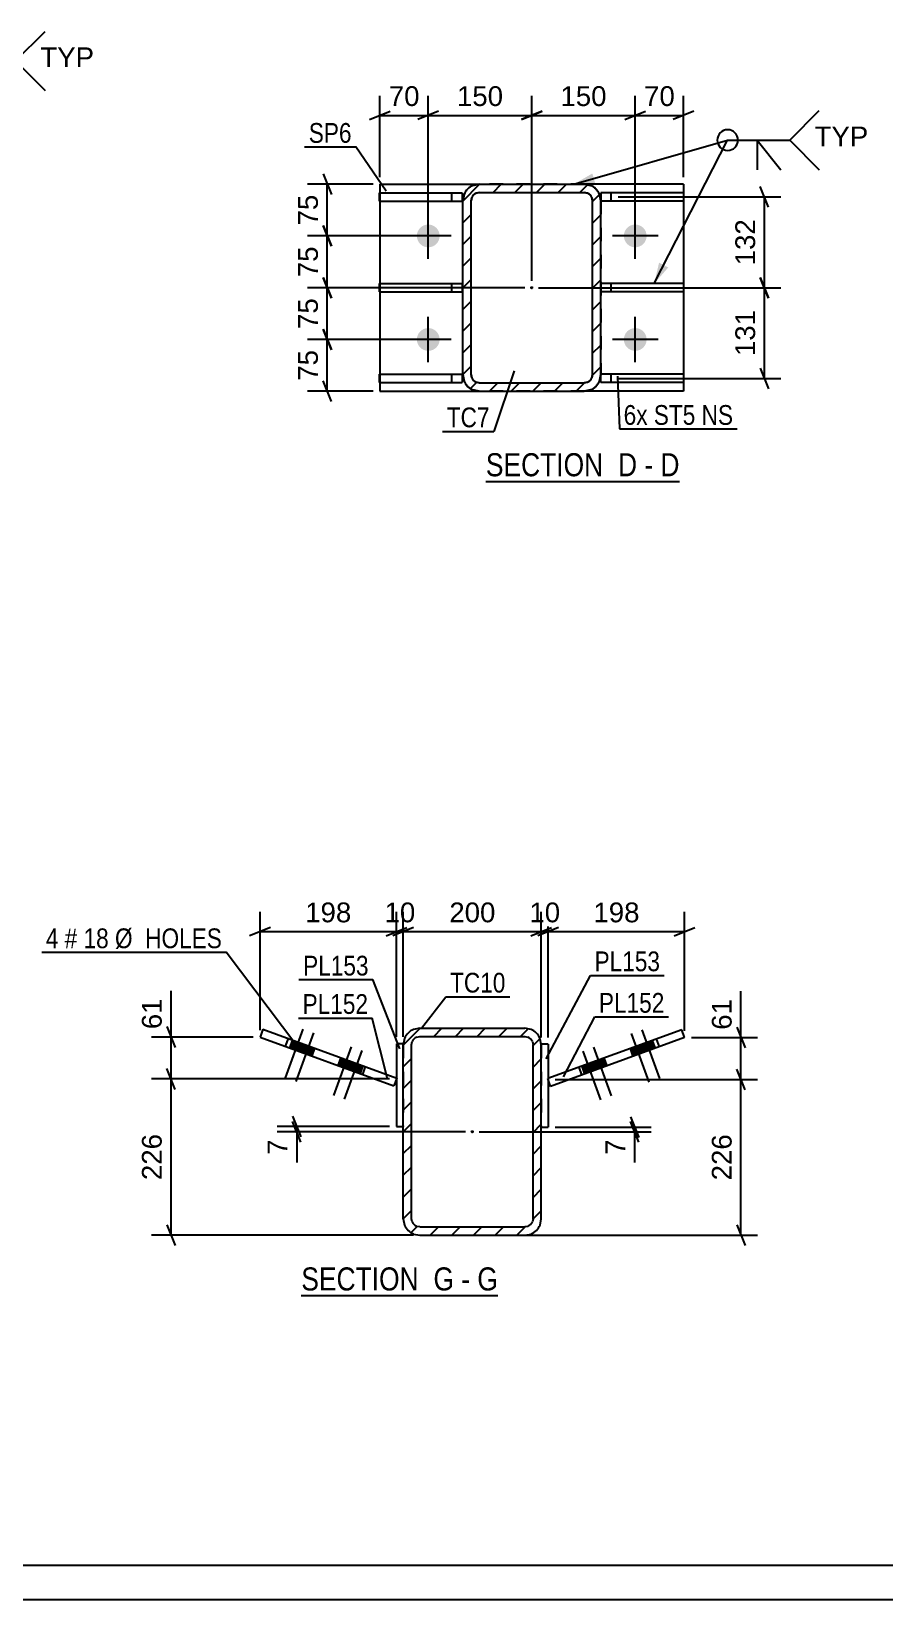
# Model space of a CAD drawing. Header units: millimetres. Extents: x 0 to 841, y 0 to 1249.
# Drawn here: x 236.2 to 359.9, y 0 to 227.2 of the extents above; entities that cross this region are included whole.
import ezdxf

# ---------------------------------------------------------------- set-up
doc = ezdxf.new("R2010")
doc.units = ezdxf.units.MM
doc.linetypes.add('DXK_LINE_DOT2', pattern=[3.9198, 1.9599, -1.9599])
doc.linetypes.add('DXK_LINE_DOT3', pattern=[5.9187, 2.979, -0.9799, 0.9799, -0.9799])
doc.styles.add('Arial', font='ARIAL.TTF', dxfattribs={"height": 0.2})
doc.styles.add('Arial Narrow', font='ARIALN.TTF', dxfattribs={"height": 0.2})

# ---------------------------------------------------------------- blocks, each defined once
blk = doc.blocks.new('Unknown-284856767-1127')
at = {"color": 5, "linetype": 'Continuous'}
for p, q in [((5, 5), (836, 5)), ((0, 0), (841, 0))]:
    blk.add_line(p, q, dxfattribs=at)
blk = doc.blocks.new('Unknown-284856767-14 - 3770')
at = {"color": 6, "linetype": 'Continuous'}
blk.add_line((302.1, 162), (330.17, 162), dxfattribs=at)
at = {"color": 0, "linetype": 'Continuous'}
blk.add_wipeout([(320.2, 162.75), (320.2, 166.25), (302.1, 166.25), (302.1, 162.75)], dxfattribs=at)
at = {"color": 7, "linetype": 'Continuous', "style": 'Arial Narrow'}
blk.add_text('SECTION ', height=3.34, dxfattribs=at).set_placement((302.1, 162.75))
at = {"color": 0, "linetype": 'Continuous'}
blk.add_wipeout([(324.02, 162.75), (324.02, 166.25), (321.25, 166.25), (321.25, 162.75)], dxfattribs=at)
at = {"color": 7, "linetype": 'Continuous', "style": 'Arial Narrow'}
blk.add_text('D', height=3.34, dxfattribs=at).set_placement((321.25, 162.75))
at = {"color": 0, "linetype": 'Continuous'}
blk.add_wipeout([(326.35, 162.75), (326.35, 166.25), (325.07, 166.25), (325.07, 162.75)], dxfattribs=at)
at = {"color": 7, "linetype": 'Continuous', "style": 'Arial Narrow'}
blk.add_text('-', height=3.34, dxfattribs=at).set_placement((325.07, 162.75))
at = {"color": 0, "linetype": 'Continuous'}
blk.add_wipeout([(330.17, 162.75), (330.17, 166.25), (327.4, 166.25), (327.4, 162.75)], dxfattribs=at)
at = {"color": 7, "linetype": 'Continuous', "style": 'Arial Narrow'}
blk.add_text('D', height=3.34, dxfattribs=at).set_placement((327.4, 162.75))
blk = doc.blocks.new('Unknown-284856767-22 - 2042')
at = {"color": 6, "linetype": 'Continuous'}
blk.add_line((275.35, 44.04), (303.85, 44.04), dxfattribs=at)
at = {"color": 0, "linetype": 'Continuous'}
blk.add_wipeout([(293.45, 44.79), (293.45, 48.29), (275.35, 48.29), (275.35, 44.79)], dxfattribs=at)
at = {"color": 7, "linetype": 'Continuous', "style": 'Arial Narrow'}
blk.add_text('SECTION ', height=3.34, dxfattribs=at).set_placement((275.35, 44.79))
at = {"color": 0, "linetype": 'Continuous'}
blk.add_wipeout([(297.49, 44.79), (297.49, 48.29), (294.5, 48.29), (294.5, 44.79)], dxfattribs=at)
at = {"color": 7, "linetype": 'Continuous', "style": 'Arial Narrow'}
blk.add_text('G', height=3.34, dxfattribs=at).set_placement((294.5, 44.79))
at = {"color": 0, "linetype": 'Continuous'}
blk.add_wipeout([(299.81, 44.79), (299.81, 48.29), (298.54, 48.29), (298.54, 44.79)], dxfattribs=at)
at = {"color": 7, "linetype": 'Continuous', "style": 'Arial Narrow'}
blk.add_text('-', height=3.34, dxfattribs=at).set_placement((298.54, 44.79))
at = {"color": 0, "linetype": 'Continuous'}
blk.add_wipeout([(303.85, 44.79), (303.85, 48.29), (300.86, 48.29), (300.86, 44.79)], dxfattribs=at)
at = {"color": 7, "linetype": 'Continuous', "style": 'Arial Narrow'}
blk.add_text('G', height=3.34, dxfattribs=at).set_placement((300.86, 44.79))
blk = doc.blocks.new('Part-284856767-3824 - 3770')
at = {"color": 2, "linetype": 'Continuous'}
for p, q in [((286.67, 202.62), (286.67, 203.82)), ((286.67, 203.82), (298.67, 203.82)), ((286.67, 202.62), (298.67, 202.62)), ((298.67, 203.82), (298.67, 202.62))]:
    blk.add_line(p, q, dxfattribs=at)
at = {"color": 7, "linetype": 'DXK_LINE_DOT2'}
blk.add_line((297.17, 202.62), (297.17, 203.82), dxfattribs=at)
blk = doc.blocks.new('Part-284856767-3776 - 3770')
at = {"linetype": 'Continuous'}
h = blk.add_hatch(dxfattribs=at)
h.set_pattern_fill('', scale=0.7, style=0, pattern_type=0)
h.set_pattern_definition([(45, (318.5677, 203.5848), (-1.57154, 1.57154), [])])
h.paths.add_polyline_path([(318.75, 202.67), (318.57, 203.58), (318.05, 204.36), (317.27, 204.88), (316.35, 205.07), (301.15, 205.07), (300.23, 204.88), (299.45, 204.36), (298.93, 203.58), (298.75, 202.67), (298.75, 177.47), (298.93, 176.55), (299.45, 175.77), (300.23, 175.25), (301.15, 175.07), (316.35, 175.07), (317.27, 175.25), (318.05, 175.77), (318.57, 176.55), (318.75, 177.47)])
h.paths.add_polyline_path([(317.46, 177.01), (317.2, 176.62), (316.81, 176.36), (316.35, 176.27), (301.15, 176.27), (300.69, 176.36), (300.3, 176.62), (300.04, 177.01), (299.95, 177.47), (299.95, 202.67), (300.04, 203.13), (300.3, 203.51), (300.69, 203.78), (301.15, 203.87), (316.35, 203.87), (316.81, 203.78), (317.2, 203.51), (317.46, 203.13), (317.55, 202.67), (317.55, 177.47)])
blk.add_hatch(color=246, dxfattribs=at).paths.add_polyline_path([(308.75, 189.97, -1), (308.75, 190.17, -1)])
at = {"color": 7, "linetype": 'DXK_LINE_DOT2'}
for p, q in [((300.23, 204.88), (301.15, 205.07)), ((301.15, 205.07), (316.35, 205.07)), ((316.35, 205.07), (317.27, 204.88)), ((298.75, 202.67), (298.93, 203.58)), ((298.75, 177.47), (298.75, 202.67)), ((300.04, 203.13), (299.95, 202.67)), ((299.95, 177.47), (299.95, 202.67)), ((301.15, 203.87), (300.69, 203.78)), ((301.15, 203.87), (316.35, 203.87)), ((316.81, 203.78), (316.35, 203.87)), ((317.55, 202.67), (317.46, 203.13)), ((317.55, 177.47), (317.55, 202.67)), ((318.57, 203.58), (318.75, 202.67)), ((318.75, 202.67), (318.75, 177.47)), ((298.93, 176.55), (298.75, 177.47)), ((299.95, 177.47), (300.04, 177.01)), ((317.46, 177.01), (317.55, 177.47)), ((318.75, 177.47), (318.57, 176.55)), ((301.15, 175.07), (300.23, 175.25)), ((300.69, 176.36), (301.15, 176.27)), ((301.15, 176.27), (316.35, 176.27)), ((301.15, 175.07), (316.35, 175.07)), ((316.35, 176.27), (316.81, 176.36)), ((317.27, 175.25), (316.35, 175.07))]:
    blk.add_line(p, q, dxfattribs=at)
at = {"color": 2, "linetype": 'Continuous'}
for p, q in [((301.15, 205.07), (300.23, 204.88)), ((301.15, 205.07), (316.35, 205.07)), ((317.27, 204.88), (316.35, 205.07)), ((298.93, 203.58), (298.75, 202.67)), ((298.75, 177.47), (298.75, 202.67)), ((299.95, 202.67), (300.04, 203.13)), ((299.95, 177.47), (299.95, 202.67)), ((300.69, 203.78), (301.15, 203.87)), ((301.15, 203.87), (316.35, 203.87)), ((316.35, 203.87), (316.81, 203.78)), ((317.46, 203.13), (317.55, 202.67)), ((317.55, 177.47), (317.55, 202.67)), ((318.75, 202.67), (318.57, 203.58)), ((318.75, 177.47), (318.75, 202.67)), ((298.75, 177.47), (298.93, 176.55)), ((300.04, 177.01), (299.95, 177.47)), ((317.55, 177.47), (317.46, 177.01)), ((318.57, 176.55), (318.75, 177.47)), ((300.23, 175.25), (301.15, 175.07)), ((301.15, 176.27), (300.69, 176.36)), ((301.15, 176.27), (316.35, 176.27)), ((301.15, 175.07), (316.35, 175.07)), ((316.81, 176.36), (316.35, 176.27)), ((316.35, 175.07), (317.27, 175.25))]:
    blk.add_line(p, q, dxfattribs=at)
at = {"color": 7, "linetype": 'DXK_LINE_DOT3'}
blk.add_line((308.75, 190.07), (308.75, 190.07), dxfattribs=at)
at = {"color": 246, "linetype": 'DXK_LINE_DOT2'}
blk.add_line((308.75, 190.07), (308.75, 190.07), dxfattribs=at)
at = {"color": 246, "linetype": 'Continuous'}
blk.add_circle((308.75, 190.07), 0.1, dxfattribs=at)
at = {"color": 7, "linetype": 'DXK_LINE_DOT2'}
for centre, radius, start, end in [((301.15, 202.67), 2.4, 112.5, 157.5), ((316.35, 202.67), 2.4, 22.5, 67.5), ((301.15, 202.67), 1.2, 112.5, 157.5), ((316.35, 202.67), 1.2, 22.5, 67.5), ((301.15, 177.47), 2.4, 202.5, 247.5), ((301.15, 177.47), 1.2, 202.5, 247.5), ((316.35, 177.47), 1.2, 292.5, 337.5), ((316.35, 177.47), 2.4, 292.5, 337.5)]:
    blk.add_arc(centre, radius, start, end, dxfattribs=at)
at = {"color": 2, "linetype": 'Continuous'}
for centre, radius, start, end in [((301.15, 202.67), 2.4, 112.5, 157.5), ((316.35, 202.67), 2.4, 22.5, 67.5), ((301.15, 202.67), 1.2, 112.5, 157.5), ((316.35, 202.67), 1.2, 22.5, 67.5), ((301.15, 177.47), 2.4, 202.5, 247.5), ((301.15, 177.47), 1.2, 202.5, 247.5), ((316.35, 177.47), 1.2, 292.5, 337.5), ((316.35, 177.47), 2.4, 292.5, 337.5)]:
    blk.add_arc(centre, radius, start, end, dxfattribs=at)
blk = doc.blocks.new('Part-284856767-3804 - 3770')
at = {"color": 2, "linetype": 'Continuous'}
for p, q in [((330.75, 190.67), (318.75, 190.67)), ((330.75, 189.47), (318.75, 189.47)), ((330.75, 190.67), (330.75, 189.47))]:
    blk.add_line(p, q, dxfattribs=at)
at = {"color": 7, "linetype": 'DXK_LINE_DOT2'}
for p, q in [((318.75, 190.67), (318.75, 189.47)), ((320.25, 189.47), (320.25, 190.67))]:
    blk.add_line(p, q, dxfattribs=at)
blk = doc.blocks.new('Part-284856767-3814 - 3770')
at = {"color": 2, "linetype": 'Continuous'}
for p, q in [((330.75, 177.52), (318.75, 177.52)), ((318.75, 176.32), (318.75, 177.47)), ((330.75, 177.52), (330.75, 176.32)), ((330.75, 176.32), (318.75, 176.32))]:
    blk.add_line(p, q, dxfattribs=at)
at = {"color": 7, "linetype": 'DXK_LINE_DOT2'}
for p, q in [((318.75, 177.47), (318.75, 177.52)), ((318.75, 177.52), (318.75, 177.47)), ((320.25, 176.32), (320.25, 177.52))]:
    blk.add_line(p, q, dxfattribs=at)
blk = doc.blocks.new('Part-284856767-3809 - 3770')
at = {"color": 2, "linetype": 'Continuous'}
for p, q in [((330.75, 203.82), (318.75, 203.82)), ((318.75, 203.82), (318.75, 202.67)), ((330.75, 202.62), (318.75, 202.62)), ((330.75, 203.82), (330.75, 202.62))]:
    blk.add_line(p, q, dxfattribs=at)
at = {"color": 7, "linetype": 'DXK_LINE_DOT2'}
for p, q in [((318.75, 202.67), (318.75, 202.62)), ((320.25, 202.62), (320.25, 203.82))]:
    blk.add_line(p, q, dxfattribs=at)
blk = doc.blocks.new('Part-284856767-3819 - 3770')
at = {"color": 2, "linetype": 'Continuous'}
for p, q in [((286.67, 189.47), (286.67, 190.67)), ((286.67, 190.67), (298.67, 190.67)), ((286.67, 189.47), (298.67, 189.47)), ((298.67, 190.67), (298.67, 189.47))]:
    blk.add_line(p, q, dxfattribs=at)
at = {"color": 7, "linetype": 'DXK_LINE_DOT2'}
blk.add_line((297.17, 189.47), (297.17, 190.67), dxfattribs=at)
blk = doc.blocks.new('Part-284856767-3829 - 3770')
at = {"color": 2, "linetype": 'Continuous'}
for p, q in [((286.67, 176.32), (286.67, 177.52)), ((286.67, 177.52), (298.67, 177.52)), ((298.67, 177.52), (298.67, 176.32)), ((286.67, 176.32), (298.67, 176.32))]:
    blk.add_line(p, q, dxfattribs=at)
at = {"color": 7, "linetype": 'DXK_LINE_DOT2'}
blk.add_line((297.17, 176.32), (297.17, 177.52), dxfattribs=at)
blk = doc.blocks.new('Bolt-284856767-3879 - 3770')
at = {"linetype": 'Continuous'}
for points in [[(292.1, 197.57, -1), (295.4, 197.57, -1)], [(322.1, 197.57, -1), (325.4, 197.57, -1)], [(292.1, 182.57, -1), (295.4, 182.57, -1)], [(322.1, 182.57, -1), (325.4, 182.57, -1)]]:
    blk.add_hatch(color=1, dxfattribs=at).paths.add_polyline_path(points)
at = {"color": 1, "linetype": 'Continuous'}
for p, q in [((293.75, 194.27), (293.75, 200.87)), ((323.75, 194.27), (323.75, 200.87)), ((297.05, 197.57), (290.45, 197.57)), ((327.05, 197.57), (320.45, 197.57)), ((293.75, 179.27), (293.75, 185.87)), ((323.75, 179.27), (323.75, 185.87)), ((297.05, 182.57), (290.45, 182.57)), ((327.05, 182.57), (320.45, 182.57))]:
    blk.add_line(p, q, dxfattribs=at)
blk = doc.blocks.new('Part-284856767-3896 - 3770')
at = {"color": 2, "linetype": 'Continuous'}
for p, q in [((286.75, 205.07), (286.75, 203.82)), ((286.75, 205.07), (301.15, 205.07)), ((330.75, 205.07), (316.35, 205.07)), ((330.75, 205.07), (330.75, 175.07)), ((286.75, 202.62), (286.75, 190.67)), ((286.75, 189.47), (286.75, 177.52)), ((286.75, 176.32), (286.75, 175.07)), ((286.75, 175.07), (301.15, 175.07)), ((330.75, 175.07), (316.35, 175.07))]:
    blk.add_line(p, q, dxfattribs=at)
at = {"color": 7, "linetype": 'DXK_LINE_DOT2'}
for p, q in [((316.35, 205.07), (301.15, 205.07)), ((286.75, 203.82), (286.75, 202.62)), ((286.75, 190.67), (286.75, 189.47)), ((286.75, 177.52), (286.75, 176.32)), ((316.35, 175.07), (301.15, 175.07))]:
    blk.add_line(p, q, dxfattribs=at)
blk = doc.blocks.new('Bolt-284856767-2047 - 2042')
at = {"linetype": 'Continuous'}
for points in [[(323.41, 78.7), (325.1, 79.32), (324.69, 80.44), (323, 79.83)], [(324.93, 79.26), (326.63, 79.87), (326.22, 81), (324.52, 80.38)], [(316.4, 76.15), (318.09, 76.76), (317.68, 77.89), (315.99, 77.28)], [(317.92, 76.7), (319.62, 77.32), (319.2, 78.45), (317.51, 77.83)]]:
    blk.add_hatch(color=1, dxfattribs=at).paths.add_polyline_path(points)
at = {"color": 1, "linetype": 'Continuous'}
for p, q in [((323.16, 82.02), (325.73, 74.97)), ((324.69, 82.57), (327.25, 75.52)), ((317.68, 80.02), (320.24, 72.97)), ((323, 79.83), (323.41, 78.7)), ((324.52, 80.38), (324.93, 79.26)), ((324.69, 80.44), (325.1, 79.32)), ((326.22, 81), (326.63, 79.87)), ((315.99, 77.28), (316.4, 76.15)), ((316.15, 79.46), (318.71, 72.42)), ((317.51, 77.83), (317.92, 76.7)), ((317.68, 77.89), (318.09, 76.76)), ((319.2, 78.45), (319.62, 77.32))]:
    blk.add_line(p, q, dxfattribs=at)
blk = doc.blocks.new('Part-284856767-2110 - 2042')
at = {"color": 2, "linetype": 'Continuous'}
for p, q in [((330.5, 82.56), (311.08, 75.49)), ((330.91, 81.43), (330.5, 82.56)), ((330.91, 81.43), (311.49, 74.36)), ((327.25, 80.1), (326.84, 81.23)), ((311.49, 74.36), (311.08, 75.49))]:
    blk.add_line(p, q, dxfattribs=at)
at = {"color": 7, "linetype": 'DXK_LINE_DOT2'}
blk.add_line((316.01, 76.01), (315.6, 77.14), dxfattribs=at)
blk = doc.blocks.new('Bolt-284856767-2045 - 2042')
at = {"linetype": 'Continuous'}
for points in [[(273.64, 79.95), (275.33, 79.34), (275.74, 80.46), (274.05, 81.08)], [(275.17, 79.4), (276.86, 78.78), (277.27, 79.91), (275.58, 80.52)], [(280.65, 77.4), (282.35, 76.78), (282.76, 77.91), (281.06, 78.53)], [(282.18, 76.84), (283.87, 76.23), (284.28, 77.36), (282.59, 77.97)]]:
    blk.add_hatch(color=1, dxfattribs=at).paths.add_polyline_path(points)
at = {"color": 1, "linetype": 'Continuous'}
for p, q in [((275.58, 82.65), (273.02, 75.6)), ((277.11, 82.1), (274.54, 75.05)), ((274.05, 81.08), (273.64, 79.95)), ((275.58, 80.52), (275.17, 79.4)), ((275.74, 80.46), (275.33, 79.34)), ((277.27, 79.91), (276.86, 78.78)), ((282.59, 80.1), (280.03, 73.05)), ((284.12, 79.54), (281.55, 72.5)), ((281.06, 78.53), (280.65, 77.4)), ((282.59, 77.97), (282.18, 76.84)), ((282.76, 77.91), (282.35, 76.78)), ((284.28, 77.36), (283.87, 76.23))]:
    blk.add_line(p, q, dxfattribs=at)
blk = doc.blocks.new('Part-284856767-2104 - 2042')
at = {"color": 2, "linetype": 'Continuous'}
for p, q in [((269.77, 82.64), (269.36, 81.51)), ((269.77, 82.64), (289.19, 75.57)), ((269.36, 81.51), (288.77, 74.44)), ((273.43, 81.31), (273.01, 80.18)), ((289.19, 75.57), (288.77, 74.44))]:
    blk.add_line(p, q, dxfattribs=at)
at = {"color": 7, "linetype": 'DXK_LINE_DOT2'}
blk.add_line((284.26, 76.09), (284.67, 77.22), dxfattribs=at)
blk = doc.blocks.new('Part-284856767-2129 - 2042')
at = {"color": 2, "linetype": 'Continuous'}
for p, q in [((290.13, 80.54), (289.13, 80.54)), ((289.13, 80.54), (289.13, 68.54)), ((290.13, 80.54), (290.13, 80.39)), ((289.13, 68.54), (290.13, 68.54))]:
    blk.add_line(p, q, dxfattribs=at)
at = {"color": 7, "linetype": 'DXK_LINE_DOT2'}
blk.add_line((290.13, 80.39), (290.13, 68.54), dxfattribs=at)
blk = doc.blocks.new('Part-284856767-2135 - 2042')
at = {"color": 2, "linetype": 'Continuous'}
for p, q in [((310.13, 80.46), (310.13, 80.39)), ((311.13, 80.46), (310.13, 80.46)), ((311.13, 80.46), (311.13, 68.46)), ((310.13, 68.46), (311.13, 68.46))]:
    blk.add_line(p, q, dxfattribs=at)
at = {"color": 7, "linetype": 'DXK_LINE_DOT2'}
blk.add_line((310.13, 80.39), (310.13, 68.46), dxfattribs=at)
blk = doc.blocks.new('Part-284856767-2188 - 2042')
at = {"linetype": 'Continuous'}
h = blk.add_hatch(dxfattribs=at)
h.set_pattern_fill('', scale=0.7, style=0, pattern_type=0)
h.set_pattern_definition([(45, (290.1345, 55.1907), (-1.57154, 1.57154), [])])
h.paths.add_polyline_path([(290.13, 80.39), (290.13, 55.19), (290.32, 54.27), (290.84, 53.49), (291.62, 52.97), (292.53, 52.79), (307.73, 52.79), (308.65, 52.97), (309.43, 53.49), (309.95, 54.27), (310.13, 55.19), (310.13, 80.39), (309.95, 81.31), (309.43, 82.09), (308.65, 82.61), (307.73, 82.79), (292.53, 82.79), (291.62, 82.61), (290.84, 82.09), (290.32, 81.31)])
h.paths.add_polyline_path([(291.69, 81.24), (292.08, 81.5), (292.53, 81.59), (307.73, 81.59), (308.19, 81.5), (308.58, 81.24), (308.84, 80.85), (308.93, 80.39), (308.93, 55.19), (308.84, 54.73), (308.58, 54.34), (308.19, 54.08), (307.73, 53.99), (292.53, 53.99), (292.08, 54.08), (291.69, 54.34), (291.43, 54.73), (291.33, 55.19), (291.33, 80.39), (291.43, 80.85)])
blk.add_hatch(color=246, dxfattribs=at).paths.add_polyline_path([(300.13, 67.69, -1), (300.13, 67.89, -1)])
at = {"color": 2, "linetype": 'Continuous'}
for p, q in [((292.53, 82.79), (291.62, 82.61)), ((292.53, 82.79), (307.73, 82.79)), ((308.65, 82.61), (307.73, 82.79)), ((290.32, 81.31), (290.13, 80.39)), ((290.13, 55.19), (290.13, 80.39)), ((291.33, 80.39), (291.43, 80.85)), ((291.33, 55.19), (291.33, 80.39)), ((292.08, 81.5), (292.53, 81.59)), ((292.53, 81.59), (307.73, 81.59)), ((307.73, 81.59), (308.19, 81.5)), ((308.84, 80.85), (308.93, 80.39)), ((308.93, 55.19), (308.93, 80.39)), ((310.13, 80.39), (309.95, 81.31)), ((310.13, 55.19), (310.13, 80.39)), ((290.13, 55.19), (290.32, 54.27)), ((291.43, 54.73), (291.33, 55.19)), ((308.93, 55.19), (308.84, 54.73)), ((309.95, 54.27), (310.13, 55.19)), ((291.62, 52.97), (292.53, 52.79)), ((292.53, 53.99), (292.08, 54.08)), ((292.53, 53.99), (307.73, 53.99)), ((292.53, 52.79), (307.73, 52.79)), ((308.19, 54.08), (307.73, 53.99)), ((307.73, 52.79), (308.65, 52.97))]:
    blk.add_line(p, q, dxfattribs=at)
at = {"color": 7, "linetype": 'DXK_LINE_DOT3'}
blk.add_line((300.13, 67.79), (300.13, 67.79), dxfattribs=at)
at = {"color": 246, "linetype": 'DXK_LINE_DOT2'}
blk.add_line((300.13, 67.79), (300.13, 67.79), dxfattribs=at)
at = {"color": 246, "linetype": 'Continuous'}
blk.add_circle((300.13, 67.79), 0.1, dxfattribs=at)
at = {"color": 2, "linetype": 'Continuous'}
for centre, radius, start, end in [((292.53, 80.39), 2.4, 112.5, 157.5), ((307.73, 80.39), 2.4, 22.5, 67.5), ((292.53, 80.39), 1.2, 112.5, 157.5), ((307.73, 80.39), 1.2, 22.5, 67.5), ((292.53, 55.19), 1.2, 202.5, 247.5), ((307.73, 55.19), 1.2, 292.5, 337.5), ((292.53, 55.19), 2.4, 202.5, 247.5), ((307.73, 55.19), 2.4, 292.5, 337.5)]:
    blk.add_arc(centre, radius, start, end, dxfattribs=at)
blk = doc.blocks.new('StraightDimension-284856767-3995 - 3770')
at = {"color": 7, "linetype": 'Continuous'}
for p, q in [((278.5, 184.07), (279.7, 181.07)), ((292.75, 182.57), (276.25, 182.57)), ((279.1, 175.07), (279.1, 182.57)), ((285.75, 175.07), (276.25, 175.07)), ((279.7, 173.57), (278.5, 176.57))]:
    blk.add_line(p, q, dxfattribs=at)
at = {"color": 0}
blk.add_wipeout([(278.35, 181.64), (274.15, 181.64), (274.15, 175.99), (278.35, 175.99)], dxfattribs=at)
at = {"color": 3, "style": 'Arial'}
blk.add_text('75', height=2.865, rotation=90.0002, dxfattribs=at).set_placement((277.75, 176.59))
blk = doc.blocks.new('StraightDimension-284856767-3963 - 3770')
at = {"color": 7, "linetype": 'Continuous'}
for p, q in [((285.75, 205.07), (276.25, 205.07)), ((278.5, 206.57), (279.7, 203.57)), ((279.1, 197.57), (279.1, 205.07)), ((279.7, 196.07), (278.5, 199.07)), ((292.75, 197.57), (276.25, 197.57))]:
    blk.add_line(p, q, dxfattribs=at)
at = {"color": 0}
blk.add_wipeout([(278.35, 204.14), (274.15, 204.14), (274.15, 198.49), (278.35, 198.49)], dxfattribs=at)
at = {"color": 3, "style": 'Arial'}
blk.add_text('75', height=2.865, rotation=90.0002, dxfattribs=at).set_placement((277.75, 199.09))
blk = doc.blocks.new('StraightDimension-284856767-4013 - 3770')
at = {"color": 7, "linetype": 'Continuous'}
for p, q in [((343.07, 201.72), (341.87, 204.72)), ((321.25, 203.22), (344.87, 203.22)), ((342.47, 190.07), (342.47, 203.22)), ((341.87, 191.57), (343.07, 188.57)), ((309.75, 190.07), (344.87, 190.07))]:
    blk.add_line(p, q, dxfattribs=at)
at = {"color": 0}
blk.add_wipeout([(341.72, 200.58), (337.52, 200.58), (337.52, 192.71), (341.72, 192.71)], dxfattribs=at)
at = {"color": 3, "style": 'Arial'}
blk.add_text('132', height=2.865, rotation=90.0002, dxfattribs=at).set_placement((341.12, 193.31))
blk = doc.blocks.new('StraightDimension-284856767-3930 - 3770')
at = {"color": 7, "linetype": 'Continuous'}
for p, q in [((293.75, 198.57), (293.75, 217.89)), ((308.75, 191.07), (308.75, 217.89)), ((295.25, 215.64), (292.25, 214.44)), ((293.75, 215.04), (308.75, 215.04)), ((307.25, 214.44), (310.25, 215.64))]:
    blk.add_line(p, q, dxfattribs=at)
at = {"color": 0}
blk.add_wipeout([(305.19, 215.79), (305.19, 219.99), (297.31, 219.99), (297.31, 215.79)], dxfattribs=at)
at = {"color": 3, "style": 'Arial'}
blk.add_text('150', height=2.865, dxfattribs=at).set_placement((297.91, 216.39))
blk = doc.blocks.new('StraightDimension-284856767-3952 - 3770')
at = {"color": 7, "linetype": 'Continuous'}
for p, q in [((323.75, 198.57), (323.75, 217.89)), ((330.75, 206.07), (330.75, 217.89)), ((322.25, 214.44), (325.25, 215.64)), ((323.75, 215.04), (330.75, 215.04)), ((332.25, 215.64), (329.25, 214.44))]:
    blk.add_line(p, q, dxfattribs=at)
at = {"color": 0}
blk.add_wipeout([(330.07, 215.79), (330.07, 219.99), (324.43, 219.99), (324.43, 215.79)], dxfattribs=at)
at = {"color": 3, "style": 'Arial'}
blk.add_text('70', height=2.865, dxfattribs=at).set_placement((325.03, 216.39))
blk = doc.blocks.new('StraightDimension-284856767-3973 - 3770')
at = {"color": 7, "linetype": 'Continuous'}
for p, q in [((278.5, 199.07), (279.7, 196.07)), ((292.75, 197.57), (276.25, 197.57)), ((279.1, 190.07), (279.1, 197.57)), ((279.7, 188.57), (278.5, 191.57)), ((307.75, 190.07), (276.25, 190.07))]:
    blk.add_line(p, q, dxfattribs=at)
at = {"color": 0}
blk.add_wipeout([(278.35, 196.64), (274.15, 196.64), (274.15, 190.99), (278.35, 190.99)], dxfattribs=at)
at = {"color": 3, "style": 'Arial'}
blk.add_text('75', height=2.865, rotation=90.0002, dxfattribs=at).set_placement((277.75, 191.59))
blk = doc.blocks.new('StraightDimension-284856767-3984 - 3770')
at = {"color": 7, "linetype": 'Continuous'}
for p, q in [((278.5, 191.57), (279.7, 188.57)), ((307.75, 190.07), (276.25, 190.07)), ((279.1, 182.57), (279.1, 190.07)), ((279.7, 181.07), (278.5, 184.07)), ((292.75, 182.57), (276.25, 182.57))]:
    blk.add_line(p, q, dxfattribs=at)
at = {"color": 0}
blk.add_wipeout([(278.35, 189.14), (274.15, 189.14), (274.15, 183.49), (278.35, 183.49)], dxfattribs=at)
at = {"color": 3, "style": 'Arial'}
blk.add_text('75', height=2.865, rotation=90.0002, dxfattribs=at).set_placement((277.75, 184.09))
blk = doc.blocks.new('StraightDimension-284856767-3920 - 3770')
at = {"color": 7, "linetype": 'Continuous'}
for p, q in [((286.75, 206.07), (286.75, 217.89)), ((293.75, 198.57), (293.75, 217.89)), ((285.25, 214.44), (288.25, 215.64)), ((286.75, 215.04), (293.75, 215.04)), ((295.25, 215.64), (292.25, 214.44))]:
    blk.add_line(p, q, dxfattribs=at)
at = {"color": 0}
blk.add_wipeout([(293.07, 215.79), (293.07, 219.99), (287.43, 219.99), (287.43, 215.79)], dxfattribs=at)
at = {"color": 3, "style": 'Arial'}
blk.add_text('70', height=2.865, dxfattribs=at).set_placement((288.03, 216.39))
blk = doc.blocks.new('StraightDimension-284856767-3941 - 3770')
at = {"color": 7, "linetype": 'Continuous'}
for p, q in [((308.75, 191.07), (308.75, 217.89)), ((323.75, 198.57), (323.75, 217.89)), ((310.25, 215.64), (307.25, 214.44)), ((308.75, 215.04), (323.75, 215.04)), ((322.25, 214.44), (325.25, 215.64))]:
    blk.add_line(p, q, dxfattribs=at)
at = {"color": 0}
blk.add_wipeout([(320.19, 215.79), (320.19, 219.99), (312.31, 219.99), (312.31, 215.79)], dxfattribs=at)
at = {"color": 3, "style": 'Arial'}
blk.add_text('150', height=2.865, dxfattribs=at).set_placement((312.91, 216.39))
blk = doc.blocks.new('StraightDimension-284856767-4006 - 3770')
at = {"color": 7, "linetype": 'Continuous'}
for p, q in [((343.07, 188.57), (341.87, 191.57)), ((309.75, 190.07), (344.87, 190.07)), ((342.47, 176.92), (342.47, 190.07)), ((341.87, 178.42), (343.07, 175.42)), ((321.25, 176.92), (344.87, 176.92))]:
    blk.add_line(p, q, dxfattribs=at)
at = {"color": 0}
blk.add_wipeout([(341.72, 187.43), (337.52, 187.43), (337.52, 179.56), (341.72, 179.56)], dxfattribs=at)
at = {"color": 3, "style": 'Arial'}
blk.add_text('131', height=2.865, rotation=90.0002, dxfattribs=at).set_placement((341.12, 180.16))
blk = doc.blocks.new('StraightDimension-284856767-2311 - 2042')
at = {"color": 7, "linetype": 'Continuous'}
for p, q in [((288.13, 75.43), (253.61, 75.43)), ((257.06, 73.93), (255.86, 76.93)), ((256.46, 52.79), (256.46, 75.43)), ((291.61, 52.79), (253.61, 52.79)), ((255.86, 54.29), (257.06, 51.29))]:
    blk.add_line(p, q, dxfattribs=at)
at = {"color": 0}
blk.add_wipeout([(255.71, 68.05), (251.51, 68.05), (251.51, 60.18), (255.71, 60.18)], dxfattribs=at)
at = {"color": 3, "style": 'Arial'}
blk.add_text('226', height=2.865, rotation=90.0002, dxfattribs=at).set_placement((255.11, 60.78))
blk = doc.blocks.new('StraightDimension-284856767-2234 - 2042')
at = {"color": 7, "linetype": 'Continuous'}
for p, q in [((311.13, 81.46), (311.13, 99.63)), ((330.91, 82.43), (330.91, 99.63)), ((312.63, 97.38), (309.63, 96.18)), ((311.13, 96.78), (330.91, 96.78)), ((329.41, 96.18), (332.41, 97.38))]:
    blk.add_line(p, q, dxfattribs=at)
at = {"color": 0}
blk.add_wipeout([(324.96, 97.53), (324.96, 101.73), (317.09, 101.73), (317.09, 97.53)], dxfattribs=at)
at = {"color": 3, "style": 'Arial'}
blk.add_text('198', height=2.865, dxfattribs=at).set_placement((317.69, 98.13))
blk = doc.blocks.new('StraightDimension-284856767-2259 - 2042')
at = {"color": 7, "linetype": 'Continuous'}
for p, q in [((289.13, 81.54), (289.13, 99.63)), ((290.13, 81.54), (290.13, 99.63)), ((287.63, 96.18), (290.63, 97.38)), ((291.63, 97.38), (288.63, 96.18)), ((289.13, 96.78), (290.13, 96.78))]:
    blk.add_line(p, q, dxfattribs=at)
at = {"color": 0}
blk.add_wipeout([(292.46, 97.53), (292.46, 101.73), (286.81, 101.73), (286.81, 97.53)], dxfattribs=at)
at = {"color": 3, "style": 'Arial'}
blk.add_text('10', height=2.865, dxfattribs=at).set_placement((287.41, 98.13))
blk = doc.blocks.new('StraightDimension-284856767-2274 - 2042')
at = {"color": 7, "linetype": 'Continuous'}
for p, q in [((312.13, 75.35), (341.47, 75.35)), ((339.67, 73.85), (338.47, 76.85)), ((339.07, 52.79), (339.07, 75.35)), ((306.89, 52.79), (341.47, 52.79)), ((338.47, 54.29), (339.67, 51.29))]:
    blk.add_line(p, q, dxfattribs=at)
at = {"color": 0}
blk.add_wipeout([(338.32, 68.01), (334.12, 68.01), (334.12, 60.14), (338.32, 60.14)], dxfattribs=at)
at = {"color": 3, "style": 'Arial'}
blk.add_text('226', height=2.865, rotation=90.0002, dxfattribs=at).set_placement((337.72, 60.74))
blk = doc.blocks.new('StraightDimension-284856767-2209 - 2042')
at = {"color": 7, "linetype": 'Continuous'}
for p, q in [((312.13, 68.46), (326.05, 68.46)), ((323.05, 69.96), (324.25, 66.96)), ((324.25, 66.29), (323.05, 69.29)), ((323.65, 67.79), (323.65, 68.46)), ((301.13, 67.79), (326.05, 67.79))]:
    blk.add_line(p, q, dxfattribs=at)
at = {"color": 0}
blk.add_wipeout([(322.9, 67.27), (318.7, 67.27), (318.7, 63.84), (322.9, 63.84)], dxfattribs=at)
at = {"color": 7, "linetype": 'Continuous'}
blk.add_line((323.65, 67.79), (323.65, 63.32), dxfattribs=at)
blk.add_line((323.65, 67.79), (323.65, 63.32), dxfattribs=at)
at = {"color": 3, "style": 'Arial'}
blk.add_text('7', height=2.87, rotation=90.0002, dxfattribs=at).set_placement((322.3, 64.44))
blk = doc.blocks.new('StraightDimension-284856767-2300 - 2042')
at = {"color": 7, "linetype": 'Continuous'}
for p, q in [((255.86, 83.01), (257.06, 80.01)), ((268.36, 81.51), (253.61, 81.51)), ((256.46, 75.43), (256.46, 81.51)), ((288.13, 75.43), (253.61, 75.43)), ((257.06, 73.93), (255.86, 76.93))]:
    blk.add_line(p, q, dxfattribs=at)
at = {"color": 0}
blk.add_wipeout([(255.71, 87.68), (251.51, 87.68), (251.51, 82.04), (255.71, 82.04)], dxfattribs=at)
at = {"color": 7, "linetype": 'Continuous'}
blk.add_line((256.46, 81.51), (256.46, 88.21), dxfattribs=at)
blk.add_line((256.46, 81.51), (256.46, 88.21), dxfattribs=at)
at = {"color": 3, "style": 'Arial'}
blk.add_text('61', height=2.865, rotation=90.0002, dxfattribs=at).set_placement((255.11, 82.64))
blk = doc.blocks.new('StraightDimension-284856767-2221 - 2042')
at = {"color": 7, "linetype": 'Continuous'}
for p, q in [((288.13, 68.54), (271.83, 68.54)), ((274.08, 70.04), (275.28, 67.04)), ((275.28, 66.29), (274.08, 69.29)), ((274.68, 67.79), (274.68, 68.54)), ((299.13, 67.79), (271.83, 67.79))]:
    blk.add_line(p, q, dxfattribs=at)
at = {"color": 0}
blk.add_wipeout([(273.93, 67.27), (269.73, 67.27), (269.73, 63.84), (273.93, 63.84)], dxfattribs=at)
at = {"color": 7, "linetype": 'Continuous'}
blk.add_line((274.68, 67.79), (274.68, 63.32), dxfattribs=at)
blk.add_line((274.68, 67.79), (274.68, 63.32), dxfattribs=at)
at = {"color": 3, "style": 'Arial'}
blk.add_text('7', height=2.87, rotation=90.0002, dxfattribs=at).set_placement((273.33, 64.44))
blk = doc.blocks.new('StraightDimension-284856767-2243 - 2042')
at = {"color": 7, "linetype": 'Continuous'}
for p, q in [((310.13, 81.46), (310.13, 99.63)), ((311.13, 81.46), (311.13, 99.63)), ((308.63, 96.18), (311.63, 97.38)), ((312.63, 97.38), (309.63, 96.18)), ((310.13, 96.78), (311.13, 96.78))]:
    blk.add_line(p, q, dxfattribs=at)
at = {"color": 0}
blk.add_wipeout([(313.46, 97.53), (313.46, 101.73), (307.81, 101.73), (307.81, 97.53)], dxfattribs=at)
at = {"color": 3, "style": 'Arial'}
blk.add_text('10', height=2.865, dxfattribs=at).set_placement((308.41, 98.13))
blk = doc.blocks.new('StraightDimension-284856767-2251 - 2042')
at = {"color": 7, "linetype": 'Continuous'}
for p, q in [((290.13, 81.54), (290.13, 99.63)), ((310.13, 81.46), (310.13, 99.63)), ((291.63, 97.38), (288.63, 96.18)), ((290.13, 96.78), (310.13, 96.78)), ((308.63, 96.18), (311.63, 97.38))]:
    blk.add_line(p, q, dxfattribs=at)
at = {"color": 0}
blk.add_wipeout([(304.07, 97.53), (304.07, 101.73), (296.2, 101.73), (296.2, 97.53)], dxfattribs=at)
at = {"color": 3, "style": 'Arial'}
blk.add_text('200', height=2.865, dxfattribs=at).set_placement((296.8, 98.13))
blk = doc.blocks.new('StraightDimension-284856767-2267 - 2042')
at = {"color": 7, "linetype": 'Continuous'}
for p, q in [((269.36, 82.51), (269.36, 99.63)), ((289.13, 81.54), (289.13, 99.63)), ((270.86, 97.38), (267.86, 96.18)), ((269.36, 96.78), (289.13, 96.78)), ((287.63, 96.18), (290.63, 97.38))]:
    blk.add_line(p, q, dxfattribs=at)
at = {"color": 0}
blk.add_wipeout([(283.18, 97.53), (283.18, 101.73), (275.31, 101.73), (275.31, 97.53)], dxfattribs=at)
at = {"color": 3, "style": 'Arial'}
blk.add_text('198', height=2.865, dxfattribs=at).set_placement((275.91, 98.13))
blk = doc.blocks.new('StraightDimension-284856767-2288 - 2042')
at = {"color": 7, "linetype": 'Continuous'}
for p, q in [((338.47, 82.93), (339.67, 79.93)), ((331.91, 81.43), (341.47, 81.43)), ((339.07, 75.35), (339.07, 81.43)), ((312.13, 75.35), (341.47, 75.35)), ((339.67, 73.85), (338.47, 76.85))]:
    blk.add_line(p, q, dxfattribs=at)
at = {"color": 0}
blk.add_wipeout([(338.32, 87.6), (334.12, 87.6), (334.12, 81.96), (338.32, 81.96)], dxfattribs=at)
at = {"color": 7, "linetype": 'Continuous'}
blk.add_line((339.07, 81.43), (339.07, 88.13), dxfattribs=at)
blk.add_line((339.07, 81.43), (339.07, 88.13), dxfattribs=at)
at = {"color": 3, "style": 'Arial'}
blk.add_text('61', height=2.865, rotation=90.0002, dxfattribs=at).set_placement((337.72, 82.56))
blk = doc.blocks.new('WeldMark-284856767-1584 - 1246')
at = {"linetype": 'Continuous'}
for points in [[(205, 207.14), (202.15, 205.95), (204.11, 208.35)], [(205.07, 206.96), (202.23, 205.75), (204.17, 208.16)], [(212.64, 193.9), (210.72, 191.48), (211.27, 194.52)]]:
    blk.add_hatch(color=30, dxfattribs=at).paths.add_polyline_path(points)
at = {"color": 30, "linetype": 'Continuous'}
for p, q in [((202.15, 205.95), (224.92, 222.92)), ((202.23, 205.75), (224.92, 222.92)), ((210.72, 191.48), (224.92, 222.92)), ((224.92, 222.92), (233.92, 222.92))]:
    blk.add_line(p, q, dxfattribs=at)
at = {"color": 3, "linetype": 'Continuous'}
for q in [(232.63, 218.63), (229.21, 218.63)]:
    blk.add_line((229.21, 222.92), q, dxfattribs=at)
for start, end in [(90, 270), (270, 90)]:
    blk.add_arc((224.92, 222.92), 1.5, start, end, dxfattribs=at)
at = {"color": 0, "linetype": 'Continuous'}
blk.add_wipeout([(245.3, 222.02), (245.3, 225.02), (237.52, 225.02), (237.52, 222.02)], dxfattribs=at)
blk.add_wipeout([(245.3, 222.02), (245.3, 225.02), (237.52, 225.02), (237.52, 222.02)], dxfattribs=at)
at = {"color": 3, "linetype": 'Continuous'}
for q in [(238.21, 227.21), (238.21, 218.63)]:
    blk.add_line((233.92, 222.92), q, dxfattribs=at)
at = {"color": 3, "linetype": 'Continuous', "style": 'Arial'}
blk.add_text('TYP', height=2.865, dxfattribs=at).set_placement((237.52, 222.02))
blk = doc.blocks.new('Mark-284856767-3772 - 3770')
at = {"color": 0}
blk.add_wipeout([(302.64, 169.85), (302.64, 172.85), (296.43, 172.85), (296.43, 169.85)], dxfattribs=at)
blk.add_wipeout([(302.64, 169.85), (302.64, 172.85), (296.43, 172.85), (296.43, 169.85)], dxfattribs=at)
at = {"color": 30, "linetype": 'Continuous'}
for p in [(306.2, 178.01), (295.83, 169.25)]:
    blk.add_line(p, (303.24, 169.25), dxfattribs=at)
at = {"color": 3, "style": 'Arial Narrow'}
blk.add_text('TC7', height=2.863, dxfattribs=at).set_placement((296.43, 169.85))
blk = doc.blocks.new('WeldMark-284856767-4020 - 3770')
at = {"linetype": 'Continuous'}
for points in [[(317.94, 205.17), (314.85, 205.07), (317.53, 206.61)], [(328.53, 193), (326.5, 190.67), (327.2, 193.69)]]:
    blk.add_hatch(color=30, dxfattribs=at).paths.add_polyline_path(points)
at = {"color": 30, "linetype": 'Continuous'}
for p, q in [((314.85, 205.07), (337.14, 211.45)), ((326.5, 190.67), (337.14, 211.45)), ((337.14, 211.45), (346.14, 211.45))]:
    blk.add_line(p, q, dxfattribs=at)
at = {"color": 3, "linetype": 'Continuous'}
for q in [(344.86, 207.16), (341.43, 207.16)]:
    blk.add_line((341.43, 211.45), q, dxfattribs=at)
for start, end in [(90, 270), (270, 90)]:
    blk.add_arc((337.14, 211.45), 1.5, start, end, dxfattribs=at)
at = {"color": 0, "linetype": 'Continuous'}
blk.add_wipeout([(357.52, 210.55), (357.52, 213.55), (349.74, 213.55), (349.74, 210.55)], dxfattribs=at)
blk.add_wipeout([(357.52, 210.55), (357.52, 213.55), (349.74, 213.55), (349.74, 210.55)], dxfattribs=at)
at = {"color": 3, "linetype": 'Continuous'}
for q in [(350.43, 215.73), (350.43, 207.16)]:
    blk.add_line((346.14, 211.45), q, dxfattribs=at)
at = {"color": 3, "linetype": 'Continuous', "style": 'Arial'}
blk.add_text('TYP', height=2.865, dxfattribs=at).set_placement((349.74, 210.55))
blk = doc.blocks.new('Mark-284856767-3892 - 3770')
at = {"color": 0}
blk.add_wipeout([(282.64, 211.06), (282.64, 214.06), (276.43, 214.06), (276.43, 211.06)], dxfattribs=at)
blk.add_wipeout([(282.64, 211.06), (282.64, 214.06), (276.43, 214.06), (276.43, 211.06)], dxfattribs=at)
at = {"color": 30, "linetype": 'Continuous'}
for p in [(275.83, 210.46), (287.65, 204.04)]:
    blk.add_line(p, (283.24, 210.46), dxfattribs=at)
at = {"color": 3, "style": 'Arial Narrow'}
blk.add_text('SP6', height=2.863, dxfattribs=at).set_placement((276.43, 211.06))
blk = doc.blocks.new('MarkSet-284856767-4055 - 3770')
at = {"color": 0}
blk.add_wipeout([(325.54, 170.2), (325.54, 173.2), (322.07, 173.2), (322.07, 170.2)], dxfattribs=at)
blk.add_wipeout([(325.54, 170.2), (325.54, 173.2), (322.07, 173.2), (322.07, 170.2)], dxfattribs=at)
at = {"color": 30, "linetype": 'Continuous'}
blk.add_line((321.18, 177.25), (321.47, 169.6), dxfattribs=at)
at = {"color": 0}
blk.add_wipeout([(332.47, 170.2), (332.47, 173.2), (326.44, 173.2), (326.44, 170.2)], dxfattribs=at)
blk.add_wipeout([(332.47, 170.2), (332.47, 173.2), (326.44, 173.2), (326.44, 170.2)], dxfattribs=at)
at = {"color": 3, "style": 'Arial Narrow'}
blk.add_text('6x', height=2.863, dxfattribs=at).set_placement((322.07, 170.2))
at = {"color": 0}
blk.add_wipeout([(337.93, 170.2), (337.93, 173.2), (333.37, 173.2), (333.37, 170.2)], dxfattribs=at)
blk.add_wipeout([(337.93, 170.2), (337.93, 173.2), (333.37, 173.2), (333.37, 170.2)], dxfattribs=at)
at = {"color": 30, "linetype": 'Continuous'}
blk.add_line((321.47, 169.6), (338.53, 169.6), dxfattribs=at)
at = {"color": 3, "style": 'Arial Narrow'}
for s, p in [('ST5', (326.44, 170.2)), ('NS', (333.37, 170.2))]:
    blk.add_text(s, height=2.863, dxfattribs=at).set_placement(p)
blk = doc.blocks.new('Mark-284856767-7698 - 2042')
at = {"color": 0}
blk.add_wipeout([(240.15, 94.38), (240.15, 97.38), (238.32, 97.38), (238.32, 94.38)], dxfattribs=at)
blk.add_wipeout([(240.15, 94.38), (240.15, 97.38), (238.32, 97.38), (238.32, 94.38)], dxfattribs=at)
blk.add_wipeout([(242.88, 94.38), (242.88, 97.38), (241.05, 97.38), (241.05, 94.38)], dxfattribs=at)
blk.add_wipeout([(242.88, 94.38), (242.88, 97.38), (241.05, 97.38), (241.05, 94.38)], dxfattribs=at)
at = {"color": 3, "style": 'Arial Narrow'}
blk.add_text('4', height=2.86, dxfattribs=at).set_placement((238.32, 94.38))
at = {"color": 0}
blk.add_wipeout([(247.44, 94.38), (247.44, 97.38), (243.78, 97.38), (243.78, 94.38)], dxfattribs=at)
blk.add_wipeout([(247.44, 94.38), (247.44, 97.38), (243.78, 97.38), (243.78, 94.38)], dxfattribs=at)
at = {"color": 3, "style": 'Arial Narrow'}
blk.add_text('#', height=2.86, dxfattribs=at).set_placement((241.05, 94.38))
at = {"color": 0}
blk.add_wipeout([(263.86, 94.38), (263.86, 97.38), (248.34, 97.38), (248.34, 94.38)], dxfattribs=at)
blk.add_wipeout([(263.86, 94.38), (263.86, 97.38), (248.34, 97.38), (248.34, 94.38)], dxfattribs=at)
at = {"color": 7, "linetype": 'Continuous'}
for p in [(237.72, 93.78), (274.69, 80.21)]:
    blk.add_line(p, (264.46, 93.78), dxfattribs=at)
at = {"color": 3, "style": 'Arial Narrow'}
for s, p in [('18', (243.78, 94.38)), ('Ø  HOLES', (248.34, 94.38))]:
    blk.add_text(s, height=2.863, dxfattribs=at).set_placement(p)
blk = doc.blocks.new('Mark-284856767-2100 - 2042')
at = {"color": 0}
blk.add_wipeout([(285.03, 84.86), (285.03, 87.86), (275.53, 87.86), (275.53, 84.86)], dxfattribs=at)
blk.add_wipeout([(285.03, 84.86), (285.03, 87.86), (275.53, 87.86), (275.53, 84.86)], dxfattribs=at)
at = {"color": 30, "linetype": 'Continuous'}
for p in [(274.93, 84.26), (287.85, 75.44)]:
    blk.add_line(p, (285.63, 84.26), dxfattribs=at)
at = {"color": 3, "style": 'Arial Narrow'}
blk.add_text('PL152', height=2.863, dxfattribs=at).set_placement((275.53, 84.86))
blk = doc.blocks.new('Mark-284856767-2106 - 2042')
at = {"color": 0}
blk.add_wipeout([(327.98, 85.03), (327.98, 88.03), (318.48, 88.03), (318.48, 85.03)], dxfattribs=at)
blk.add_wipeout([(327.98, 85.03), (327.98, 88.03), (318.48, 88.03), (318.48, 85.03)], dxfattribs=at)
at = {"color": 30, "linetype": 'Continuous'}
for p, q in [((313.35, 75.72), (317.88, 84.43)), ((317.88, 84.43), (328.58, 84.43))]:
    blk.add_line(p, q, dxfattribs=at)
at = {"color": 3, "style": 'Arial Narrow'}
blk.add_text('PL152', height=2.863, dxfattribs=at).set_placement((318.48, 85.03))
blk = doc.blocks.new('Mark-284856767-2125 - 2042')
at = {"color": 0}
blk.add_wipeout([(285.12, 90.42), (285.12, 93.42), (275.61, 93.42), (275.61, 90.42)], dxfattribs=at)
blk.add_wipeout([(285.12, 90.42), (285.12, 93.42), (275.61, 93.42), (275.61, 90.42)], dxfattribs=at)
at = {"color": 30, "linetype": 'Continuous'}
for p in [(275.01, 89.82), (289.63, 79.78)]:
    blk.add_line(p, (285.72, 89.82), dxfattribs=at)
at = {"color": 3, "style": 'Arial Narrow'}
blk.add_text('PL153', height=2.863, dxfattribs=at).set_placement((275.61, 90.42))
blk = doc.blocks.new('Mark-284856767-2131 - 2042')
at = {"color": 0}
blk.add_wipeout([(327.35, 91.04), (327.35, 94.04), (317.85, 94.04), (317.85, 91.04)], dxfattribs=at)
blk.add_wipeout([(327.35, 91.04), (327.35, 94.04), (317.85, 94.04), (317.85, 91.04)], dxfattribs=at)
at = {"color": 30, "linetype": 'Continuous'}
for p, q in [((310.85, 78.36), (317.25, 90.44)), ((317.25, 90.44), (327.95, 90.44))]:
    blk.add_line(p, q, dxfattribs=at)
at = {"color": 3, "style": 'Arial Narrow'}
blk.add_text('PL153', height=2.863, dxfattribs=at).set_placement((317.85, 91.04))
blk = doc.blocks.new('Mark-284856767-2184 - 2042')
at = {"color": 0}
blk.add_wipeout([(304.95, 87.95), (304.95, 90.95), (296.91, 90.95), (296.91, 87.95)], dxfattribs=at)
blk.add_wipeout([(304.95, 87.95), (304.95, 90.95), (296.91, 90.95), (296.91, 87.95)], dxfattribs=at)
at = {"color": 30, "linetype": 'Continuous'}
for p, q in [((292.77, 82.79), (296.31, 87.35)), ((296.31, 87.35), (305.55, 87.35))]:
    blk.add_line(p, q, dxfattribs=at)
at = {"color": 3, "style": 'Arial Narrow'}
blk.add_text('TC10', height=2.863, dxfattribs=at).set_placement((296.91, 87.95))

msp = doc.modelspace()

# ---------------------------------------------------------------- block references
for name in ['Unknown-284856767-1127', 'Part-284856767-3896 - 3770', 'Part-284856767-3776 - 3770', 'Part-284856767-3824 - 3770', 'Part-284856767-3809 - 3770', 'Bolt-284856767-3879 - 3770', 'Part-284856767-3819 - 3770', 'Part-284856767-3804 - 3770', 'Part-284856767-3829 - 3770', 'Part-284856767-3814 - 3770', 'Part-284856767-2104 - 2042', 'Bolt-284856767-2045 - 2042', 'Part-284856767-2188 - 2042', 'Part-284856767-2110 - 2042', 'Bolt-284856767-2047 - 2042', 'Part-284856767-2129 - 2042', 'Part-284856767-2135 - 2042']:
    msp.add_blockref(name, (0, 0))

# ---------------------------------------------------------------- next in the draw order: block references
for name in ['WeldMark-284856767-1584 - 1246', 'StraightDimension-284856767-3963 - 3770', 'StraightDimension-284856767-4013 - 3770', 'StraightDimension-284856767-3995 - 3770', 'Mark-284856767-3772 - 3770', 'Unknown-284856767-14 - 3770', 'StraightDimension-284856767-2259 - 2042', 'StraightDimension-284856767-2234 - 2042', 'StraightDimension-284856767-2311 - 2042', 'StraightDimension-284856767-2274 - 2042', 'Unknown-284856767-22 - 2042']:
    msp.add_blockref(name, (0, 0))

# ---------------------------------------------------------------- next in the draw order: block references
for name in ['StraightDimension-284856767-3930 - 3770', 'StraightDimension-284856767-3952 - 3770', 'StraightDimension-284856767-2243 - 2042', 'StraightDimension-284856767-2300 - 2042', 'StraightDimension-284856767-2221 - 2042', 'StraightDimension-284856767-2209 - 2042']:
    msp.add_blockref(name, (0, 0))

# ---------------------------------------------------------------- next in the draw order: block references
for name in ['StraightDimension-284856767-3973 - 3770', 'StraightDimension-284856767-2251 - 2042']:
    msp.add_blockref(name, (0, 0))

# ---------------------------------------------------------------- next in the draw order: block references
for name in ['StraightDimension-284856767-3920 - 3770', 'StraightDimension-284856767-3984 - 3770', 'StraightDimension-284856767-2267 - 2042', 'Mark-284856767-2184 - 2042', 'StraightDimension-284856767-2288 - 2042']:
    msp.add_blockref(name, (0, 0))

# ---------------------------------------------------------------- next in the draw order: block references
for name in ['StraightDimension-284856767-3941 - 3770', 'Mark-284856767-3892 - 3770', 'Mark-284856767-7698 - 2042', 'Mark-284856767-2106 - 2042']:
    msp.add_blockref(name, (0, 0))

# ---------------------------------------------------------------- next in the draw order: block references
for name in ['StraightDimension-284856767-4006 - 3770', 'Mark-284856767-2131 - 2042', 'Mark-284856767-2100 - 2042']:
    msp.add_blockref(name, (0, 0))

# ---------------------------------------------------------------- next in the draw order: block references
for name in ['WeldMark-284856767-4020 - 3770', 'MarkSet-284856767-4055 - 3770', 'Mark-284856767-2125 - 2042']:
    msp.add_blockref(name, (0, 0))

doc.saveas('drawing.dxf')
